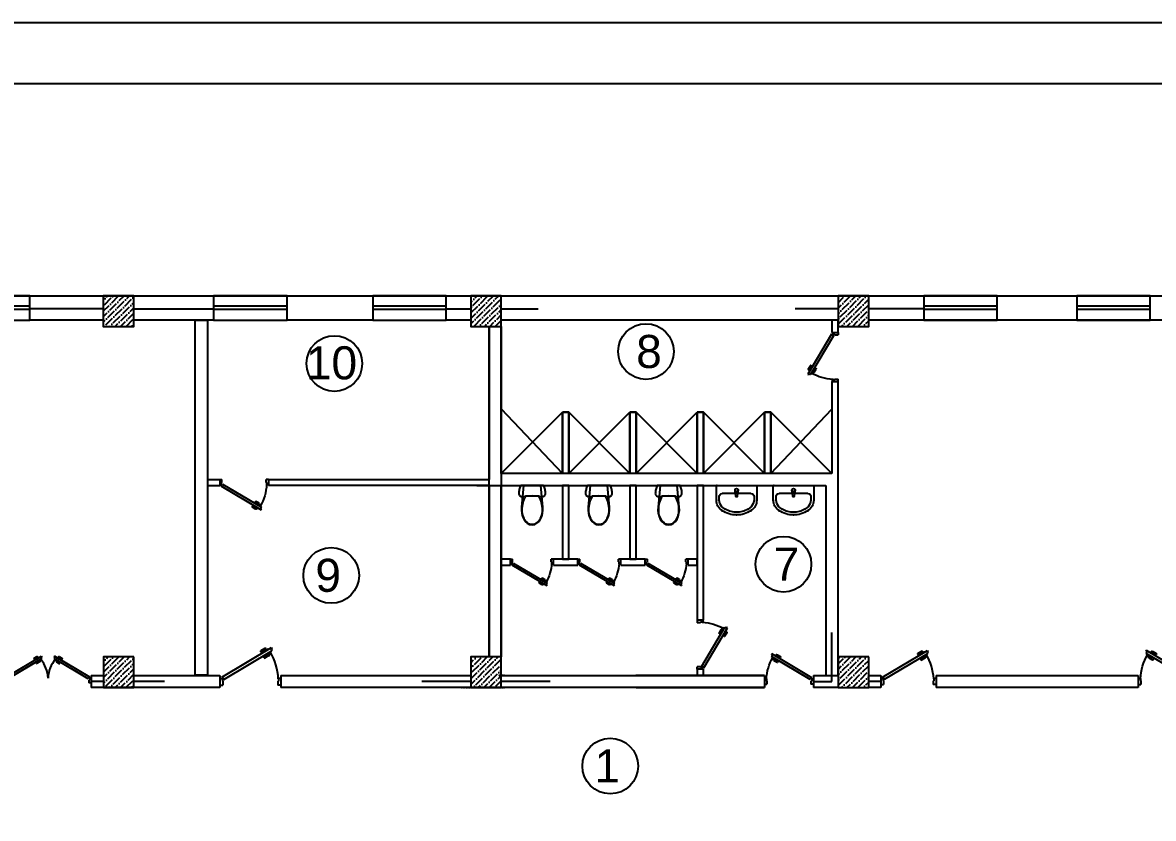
# Model space of a CAD drawing. Header units: millimetres. Extents: x 42452 to 2852333, y -419346 to 834876.
# Drawn here: x 2534221 to 2552690, y 676438 to 689439 of the extents above; entities that cross this region are included whole.
import ezdxf

# ---------------------------------------------------------------- set-up
doc = ezdxf.new("R2010")
doc.units = ezdxf.units.MM
doc.linetypes.add('( Hidden )', pattern=[0.275, 0.15, -0.125])
doc.linetypes.add('Невидимая', pattern=[391.222223, 282.222223, -109])
for name, color, linetype, lineweight in [('c_dv_l x_tti-25_Ном._пера__21_Ном._пера__21', 7, 'Continuous', 30), ('memar', 7, 'Continuous', 25), ('ДВЕРИ', 7, 'Continuous', 5), ('Конструктив - Ограждающий_Pen_No__241', 7, 'Continuous', 50)]:
    doc.layers.add(name, color=color, linetype=linetype, lineweight=lineweight)
doc.layers.add('Интерьер - Мебель_Ном._пера__75', color=160, linetype='Continuous', lineweight=25, true_color=0x2731ed)
doc.styles.add('СГЕНЕРИР_СТИЛЬ_1', font='arial.ttf')

# ---------------------------------------------------------------- blocks, each defined once
blk = doc.blocks.new('DSA')
at = {"layer": 'ДВЕРИ', "color": 251, "lineweight": 25, "true_color": 0x636466}
for p, q in [((153780, 788017), (153820, 788017)), ((153820, 787965), (153820, 788016)), ((155388, 788017), (155348, 788017)), ((155348, 787965), (155348, 788016)), ((153780, 787928), (153812, 787928)), ((153780, 787928), (153812, 787928)), ((153804, 787910), (153811, 787922)), ((153804, 787910), (154462, 787520)), ((153811, 787922), (153818, 787918)), ((153812, 787928), (153812, 787965)), ((153812, 787965), (153820, 787965)), ((153818, 787918), (153832, 787941)), ((153832, 787941), (154468, 787562)), ((155336, 787941), (154700, 787562)), ((155364, 787910), (154706, 787520)), ((155350, 787918), (155336, 787941)), ((155356, 787965), (155348, 787965)), ((155357, 787922), (155350, 787918)), ((155356, 787928), (155356, 787965)), ((155388, 787928), (155356, 787928)), ((155388, 787928), (155356, 787928)), ((155364, 787910), (155357, 787922)), ((154318, 787574), (154320, 787576)), ((154372, 787532), (154321, 787563)), ((154331, 787579), (154372, 787555)), ((154366, 787654), (154365, 787652)), ((154365, 787571), (154368, 787575)), ((154415, 787542), (154365, 787571)), ((154367, 787641), (154409, 787616)), ((154428, 787627), (154377, 787657)), ((154383, 787557), (154384, 787560)), ((154388, 787610), (154391, 787615)), ((154391, 787615), (154441, 787585)), ((154411, 787605), (154410, 787603)), ((154426, 787594), (154433, 787605)), ((154441, 787585), (154438, 787580)), ((154456, 787542), (154468, 787562)), ((154712, 787542), (154700, 787562)), ((154777, 787615), (154727, 787585)), ((154727, 787585), (154730, 787580)), ((154742, 787594), (154735, 787605)), ((154740, 787627), (154791, 787657)), ((154753, 787542), (154803, 787571)), ((154757, 787605), (154758, 787603)), ((154801, 787641), (154760, 787616)), ((154780, 787610), (154777, 787615)), ((154785, 787557), (154784, 787560)), ((154837, 787579), (154796, 787555)), ((154797, 787532), (154847, 787563)), ((154803, 787571), (154800, 787575)), ((154802, 787654), (154804, 787652)), ((154850, 787574), (154848, 787576)), ((154401, 787550), (154394, 787538)), ((154418, 787546), (154415, 787542)), ((154470, 787534), (154456, 787542)), ((154462, 787520), (154470, 787534)), ((154698, 787534), (154712, 787542)), ((154706, 787520), (154698, 787534)), ((154750, 787546), (154753, 787542)), ((154767, 787550), (154775, 787538))]:
    blk.add_line(p, q, dxfattribs=at)
for centre, radius, start, end in [((154002, 787952), 583, 319.7101, 357.5846), ((155160, 787950), 576, 182.1815, 220.5237), ((154325, 787569), 7.98, 149.2867, 239.2867), ((154327, 787572), 7.98, 59.2867, 149.2867), ((154371, 787648), 7.98, 149.2867, 239.2867), ((154373, 787650), 7.98, 59.2867, 149.2867), ((154376, 787561), 7.98, 239.2867, 329.2867), ((154404, 787609), 7.98, 329.2867, 59.2867), ((154420, 787613), 16, 329.2867, 59.2867), ((154748, 787613), 16, 120.7133, 210.7133), ((154764, 787609), 7.98, 120.7133, 210.7133), ((154792, 787561), 7.98, 210.7133, 300.7133), ((154795, 787650), 7.98, 30.7133, 120.7133), ((154797, 787648), 7.98, 300.7133, 30.7133), ((154842, 787572), 7.98, 30.7133, 120.7133), ((154843, 787569), 7.98, 300.7133, 30.7133), ((154380, 787546), 16, 239.2867, 329.2867), ((154788, 787546), 16, 210.7133, 300.7133)]:
    blk.add_arc(centre, radius, start, end, dxfattribs=at)
blk = doc.blocks.new('qapi 700')
at = {"layer": 'ДВЕРИ', "color": 251, "lineweight": 25, "true_color": 0x636466}
for p, q in [((1281620, 90086), (1281659, 90086)), ((1281651, 89997), (1281651, 90034)), ((1281651, 90034), (1281659, 90034)), ((1281659, 90034), (1281659, 90086)), ((1282368, 90010), (1281735, 89633)), ((1282382, 89987), (1282368, 90010)), ((1282420, 90086), (1282380, 90086)), ((1282380, 90034), (1282380, 90085)), ((1282388, 90034), (1282380, 90034)), ((1282388, 89997), (1282388, 90034)), ((1281620, 89997), (1281651, 89997)), ((1282395, 89980), (1281741, 89591)), ((1282388, 89991), (1282382, 89987)), ((1282420, 89997), (1282388, 89997)), ((1282420, 89997), (1282388, 89997)), ((1282395, 89980), (1282388, 89991)), ((1281775, 89698), (1281826, 89728)), ((1281835, 89712), (1281794, 89687)), ((1281836, 89725), (1281838, 89722)), ((1281733, 89605), (1281747, 89613)), ((1281741, 89591), (1281733, 89605)), ((1281747, 89613), (1281735, 89633)), ((1281812, 89685), (1281762, 89656)), ((1281762, 89656), (1281765, 89651)), ((1281776, 89665), (1281770, 89676)), ((1281785, 89617), (1281787, 89613)), ((1281787, 89613), (1281837, 89642)), ((1281792, 89676), (1281793, 89674)), ((1281802, 89622), (1281809, 89609)), ((1281814, 89681), (1281812, 89685)), ((1281820, 89629), (1281818, 89631)), ((1281872, 89650), (1281831, 89626)), ((1281831, 89604), (1281881, 89634)), ((1281837, 89642), (1281835, 89646)), ((1281884, 89645), (1281883, 89647))]:
    blk.add_line(p, q, dxfattribs=at)
for centre, radius, start, end in [((1282471, 90052), 821, 183.4077, 209.5706), ((1281830, 89721), 7.94, 30.7133, 120.7133), ((1281831, 89718), 7.94, 300.7133, 30.7133), ((1281783, 89684), 15.9, 120.7133, 210.7133), ((1281798, 89680), 7.94, 120.7133, 210.7133), ((1281823, 89617), 15.9, 210.7133, 300.7133), ((1281827, 89633), 7.94, 210.7133, 300.7133), ((1281876, 89643), 7.94, 30.7133, 120.7133), ((1281877, 89641), 7.94, 300.7133, 30.7133)]:
    blk.add_arc(centre, radius, start, end, dxfattribs=at)
blk = doc.blocks.new('Wall_101', base_point=(-525717, -1356174))
at = {"layer": 'Конструктив - Ограждающий_Pen_No__241', "color": 7, "linetype": 'Continuous', "lineweight": 30, "flags": 128}
for points in [[(-525717, -1355174), (-525817, -1355174)], [(-525817, -1355174), (-525817, -1356174)], [(-525717, -1356174), (-525717, -1355174)]]:
    blk.add_lwpolyline(points, dxfattribs=at)
blk = doc.blocks.new('Унитаз 16')
at = {"layer": 'Интерьер - Мебель_Ном._пера__75', "linetype": 'Continuous'}
for p, q in [((-187, 0), (-194, -15)), ((187, 0), (-187, 0)), ((-141, 0), (-173, -350)), ((141, 0), (-141, 0)), ((173, -350), (141, 0)), ((194, -15), (187, 0)), ((-217, -112), (-218, -128)), ((-218, -128), (-216, -140)), ((-216, -95), (-217, -112)), ((-213, -79), (-216, -95)), ((-216, -140), (-212, -151)), ((-210, -62), (-213, -79)), ((-212, -151), (-206, -161)), ((-205, -46), (-210, -62)), ((-206, -161), (-198, -169)), ((-200, -31), (-205, -46)), ((-194, -15), (-200, -31)), ((-198, -169), (-188, -175)), ((-188, -175), (-178, -179)), ((-178, -179), (-166, -181)), ((-166, -181), (-154, -180)), ((-154, -180), (-116, -173)), ((-116, -173), (-78, -168)), ((0, -173), (-109, -173)), ((-78, -168), (-39, -165)), ((-39, -165), (0, -164)), ((0, -164), (39, -165)), ((109, -173), (0, -173)), ((39, -165), (78, -168)), ((78, -168), (116, -173)), ((116, -173), (154, -180)), ((154, -180), (166, -181)), ((166, -181), (178, -179)), ((178, -179), (188, -175)), ((188, -175), (198, -169)), ((200, -31), (194, -15)), ((198, -169), (206, -161)), ((205, -46), (200, -31)), ((210, -62), (205, -46)), ((206, -161), (212, -151)), ((213, -79), (210, -62)), ((212, -151), (216, -140)), ((216, -95), (213, -79)), ((217, -112), (216, -95)), ((216, -140), (218, -128)), ((218, -128), (217, -112)), ((-173, -350), (-175, -402)), ((175, -402), (173, -350)), ((-175, -402), (-169, -453)), ((-169, -453), (-157, -503)), ((-157, -503), (-138, -550)), ((-138, -550), (-112, -587)), ((112, -587), (138, -550)), ((138, -550), (157, -503)), ((157, -503), (169, -453)), ((169, -453), (175, -402)), ((-112, -587), (-79, -616)), ((-79, -616), (-41, -634)), ((-41, -634), (0, -640)), ((0, -631), (0, -631)), ((0, -640), (41, -634)), ((41, -634), (79, -616)), ((79, -616), (112, -587)), ((81, -605), (81, -605))]:
    blk.add_line(p, q, dxfattribs=at)
for centre, radius, start, end in [((258, -388), 425, 149.6518, 181.3539), ((-258, -388), 425, 358.6461, 30.3482), ((89, -412), 257, 176.8048, 228.4245), ((-89, -412), 257, 311.5755, 3.1952), ((1, -493), 139, 233.7772, 269.6644), ((-1, -493), 139, 270.3356, 306.2228)]:
    blk.add_arc(centre, radius, start, end, dxfattribs=at)
for p in [(109, -173), (-167, -398), (167, -398), (-81, -605)]:
    blk.add_point(p, dxfattribs=at)
blk = doc.blocks.new('Умывальник 03 16')
at = {"layer": 'Интерьер - Мебель_Ном._пера__75', "color": 251, "linetype": 'Continuous', "true_color": 0x636466}
for p, q in [((0, 0), (-320, 0)), ((320, 0), (0, 0)), ((-330, -10), (-330, -240)), ((-285, -180), (-285, -240)), ((-235, -130), (235, -130)), ((-25, -70), (-21, -112)), ((-18, -121), (-11, -174)), ((-14, -110), (-14, -95)), ((-14, -95), (14, -95)), ((11, -174), (18, -121)), ((14, -95), (14, -110)), ((21, -112), (25, -70)), ((285, -240), (285, -180)), ((330, -240), (330, -10)), ((-285, -240), (-273, -295)), ((-273, -295), (-240, -345)), ((-240, -345), (-187, -387)), ((187, -387), (240, -345)), ((240, -345), (273, -295)), ((273, -295), (285, -240)), ((-187, -387), (-118, -417)), ((-118, -417), (-41, -433)), ((-41, -433), (41, -433)), ((41, -433), (118, -417)), ((118, -417), (187, -387))]:
    blk.add_line(p, q, dxfattribs=at)
for centre, radius, start, end in [((-320, -10), 10, 90, 180), ((320, -10), 10, 0, 90), ((-235, -180), 50, 90, 180), ((0, -70), 25, 0, 180), ((0, -110), 21.1, 185.1696, 212.771), ((0, -110), 21.1, 212.771, 327.229), ((0, -110), 13.6, 180, 0), ((0, -173), 11.2, 187.1389, 352.8611), ((0, -110), 21.1, 327.229, 354.8304), ((235, -180), 50, 0, 90), ((-133, -240), 197, 180, 239.3268), ((133, -240), 197, 300.6732, 0), ((0, -58), 422, 236.4705, 270), ((0, -58), 422, 270, 303.5295)]:
    blk.add_arc(centre, radius, start, end, dxfattribs=at)
for p in [(320, 0), (-330, -10), (-25, -70), (-18, -121), (11, -174), (21, -112), (330, -240), (-233, -410), (0, -480), (233, -410)]:
    blk.add_point(p, dxfattribs=at)

msp = doc.modelspace()

# ---------------------------------------------------------------- hatches: boundary and pattern name
at = {"layer": 'memar', "lineweight": 25}
h = msp.add_hatch(dxfattribs=at)
h.set_pattern_fill('ANSI36', color=256, scale=500)
h.set_pattern_definition([(45, (821144.2, 2967072.12), (33.1456304, 121.533978), [156.25, -31.25, 0, -31.25])])
h.paths.add_polyline_path([(2535538.29672, 684974.60623), (2535538.29672, 684474.60623), (2536038.29672, 684474.60623), (2536038.29672, 684974.60623)])
h = msp.add_hatch(dxfattribs=at)
h.set_pattern_fill('ANSI36', color=256, scale=500)
h.set_pattern_definition([(45, (815242.24, 2967072.12), (33.1456304, 121.533978), [156.25, -31.25, 0, -31.25])])
h.paths.add_polyline_path([(2541539.86168, 684974.60623), (2541539.86168, 684474.60623), (2542039.86168, 684474.60623), (2542039.86168, 684974.60623)])
h = msp.add_hatch(dxfattribs=at)
h.set_pattern_fill('ANSI36', color=256, scale=500)
h.set_pattern_definition([(45, (809142.63, 2967072.12), (33.1456304, 121.533978), [156.25, -31.25, 0, -31.25])])
h.paths.add_polyline_path([(2547539.86168, 684974.60623), (2547539.86168, 684474.60623), (2548039.86168, 684474.60623), (2548039.86168, 684974.60623)])
h = msp.add_hatch(dxfattribs=at)
h.set_pattern_fill('ANSI36', color=256, scale=500)
h.set_pattern_definition([(45, (821142.63, 2961172.115), (33.1456304, 121.533978), [156.25, -31.25, 0, -31.25])])
h.paths.add_polyline_path([(2535539.86168, 679074.60054), (2535539.86168, 678574.60054), (2536039.86168, 678574.60054), (2536039.86168, 679074.60054)])
h = msp.add_hatch(dxfattribs=at)
h.set_pattern_fill('ANSI36', color=256, scale=500)
h.set_pattern_definition([(45, (815142.63, 2961172.115), (33.1456304, 121.533978), [156.25, -31.25, 0, -31.25])])
h.paths.add_polyline_path([(2541539.86168, 679074.60054), (2541539.86168, 678574.60054), (2542039.86168, 678574.60054), (2542039.86168, 679074.60054)])
h = msp.add_hatch(dxfattribs=at)
h.set_pattern_fill('ANSI36', color=256, scale=500)
h.set_pattern_definition([(45, (809142.63, 2961172.115), (33.1456304, 121.533978), [156.25, -31.25, 0, -31.25])])
h.paths.add_polyline_path([(2547539.86168, 679074.60054), (2547539.86168, 678574.60054), (2548039.86168, 678574.60054), (2548039.86168, 679074.60054)])

# ---------------------------------------------------------------- linework, layer by layer
at = {"layer": 'c_dv_l x_tti-25_Ном._пера__21_Ном._пера__21', "linetype": 'Continuous', "lineweight": 25, "flags": 128}
for points in [[(2504668.48455, 689438.65328), (2588276.03655, 689438.65328), (2588276.03655, 630316.17008), (2504668.48455, 630316.17008)], [(2508649.79655, 688443.32528), (2587280.70855, 688443.32528), (2587280.70855, 631311.49808), (2508649.79655, 631311.49808)]]:
    msp.add_lwpolyline(points, close=True, dxfattribs=at)
at = {"layer": 'memar', "lineweight": 25}
for p, q in [((2541139.57584, 684760.09793), (2541540.03798, 684760.09793)), ((2542039.86168, 684760.09793), (2542639.57584, 684760.09793))]:
    msp.add_line(p, q, dxfattribs=at)
at = {"layer": 'memar', "color": 7, "linetype": 'Continuous', "lineweight": 25}
for p, q in [((2542039.86168, 682074.90978), (2543039.13419, 683074.60623)), ((2543039.13419, 682074.60623), (2542041.43079, 683124.60623)), ((2543139.86168, 682074.60623), (2544139.86168, 683074.60623)), ((2544139.86168, 682074.60623), (2543139.86168, 683074.60623)), ((2544239.86168, 682074.60623), (2545239.86168, 683074.60623)), ((2545239.86168, 682074.60623), (2544239.86168, 683074.60623)), ((2545339.86168, 682074.60623), (2546339.86168, 683074.60623)), ((2546339.86168, 682074.60623), (2545339.86168, 683074.60623)), ((2546439.86168, 682074.60623), (2547439.86168, 683124.60623)), ((2547439.86168, 682074.60623), (2546439.86168, 683074.60623))]:
    msp.add_line(p, q, dxfattribs=at)
at = {"layer": 'memar', "color": 0, "lineweight": 25}
for p, q in [((2542189.86168, 680574.60623), (2542189.86168, 680674.60623)), ((2542889.86168, 680574.60623), (2542889.86168, 680674.60623)), ((2543289.86168, 680574.60623), (2543289.86168, 680674.60623)), ((2543989.86168, 680574.60623), (2543989.86168, 680674.60623)), ((2544389.86168, 680574.60623), (2544389.86168, 680674.60623)), ((2545089.86168, 680574.60623), (2545089.86168, 680674.60623)), ((2535339.8803, 678774.60054), (2535339.8803, 678574.60054)), ((2537439.86168, 678774.60054), (2537439.86168, 678574.60054)), ((2538439.86168, 678774.60054), (2538439.86168, 678574.60054)), ((2548239.8803, 678774.60054), (2548239.8803, 678574.60054)), ((2549139.8803, 678774.60054), (2549139.8803, 678574.60054))]:
    msp.add_line(p, q, dxfattribs=at)
for points in [[(2518040.05661, 684974.60623), (2559440.05661, 684974.60623)], [(2535538.29672, 684574.60623), (2534339.57584, 684574.60623)], [(2537339.57584, 684574.60623), (2536038.29672, 684574.60623)], [(2539939.57584, 684574.60623), (2538539.57584, 684574.60623)], [(2541539.86168, 684574.60623), (2541139.57584, 684574.60623)], [(2541839.86168, 684474.60623), (2541839.86168, 681974.60623)], [(2547539.86168, 684574.60623), (2542039.86168, 684574.60623)], [(2542039.86168, 682074.60623), (2542039.86168, 684574.60623)], [(2547439.86168, 684574.60623), (2547439.86168, 684374.60623)], [(2547539.86168, 684374.60623), (2547539.86168, 684574.60623)], [(2553540.25168, 684574.60623), (2548039.86168, 684574.60623)], [(2547439.86168, 684374.60623), (2547539.86168, 684374.60623)], [(2547439.86168, 683574.60623), (2547439.86168, 682074.60623)], [(2547439.86168, 683574.60623), (2547539.86168, 683574.60623)], [(2547539.86168, 678774.60054), (2547539.86168, 683574.60623)], [(2547439.86168, 682074.60623), (2542039.86168, 682074.90978)], [(2537241.89, 681974.60623), (2537441.89, 681974.60623)], [(2537241.89, 681874.60623), (2537441.89, 681874.60623)], [(2537441.89, 681974.60623), (2537441.89, 681874.60623)], [(2538235.39105, 681974.60623), (2538235.39105, 681874.60623)], [(2538235.39108, 681974.60623), (2541835.67018, 681974.60623)], [(2541840.40909, 681874.60623), (2538235.39108, 681874.60623)], [(2541639.86169, 681874.60623), (2547339.86168, 681874.60623)], [(2541839.86168, 681874.60623), (2541839.86168, 679074.60054)], [(2542039.86168, 679074.60054), (2542039.86168, 681874.60623)], [(2545339.86168, 679674.60054), (2545339.86168, 681874.60623), (2545239.86168, 681874.60623), (2545239.86168, 679674.60054)], [(2547339.86168, 681874.60623), (2547339.86168, 678774.60054)], [(2542189.86168, 680674.60623), (2542039.86168, 680674.60623), (2542039.86168, 680574.60623), (2542189.86168, 680574.60623)], [(2543289.86168, 680674.60623), (2542889.86168, 680674.60623)], [(2542889.86168, 680574.60623), (2543289.86168, 680574.60623)], [(2544389.86168, 680674.60623), (2543989.86168, 680674.60623)], [(2543989.86168, 680574.60623), (2544389.86168, 680574.60623)], [(2545089.86168, 680574.60623), (2545239.86168, 680574.60623), (2545239.86168, 680674.60623), (2545089.86168, 680674.60623)], [(2545339.86168, 679674.60054), (2545239.86168, 679674.60054)], [(2535339.8803, 678774.60054), (2535539.86168, 678774.60054)], [(2536039.86168, 678774.60054), (2537439.86168, 678774.60054)], [(2538439.86168, 678774.60054), (2541539.86168, 678774.60054)], [(2542039.86168, 678774.60054), (2546340.33625, 678774.60054)], [(2546340.33625, 678774.60054), (2544239.49031, 678774.60054)], [(2545239.86168, 678874.60054), (2545239.86168, 678774.60054), (2545339.86168, 678774.60054), (2545339.86168, 678874.60054)], [(2545339.86168, 678874.60054), (2545239.86168, 678874.60054)], [(2546340.33625, 678774.60054), (2546340.33625, 678574.60054)], [(2547140.33625, 678774.60054), (2547539.86168, 678774.60054)], [(2547140.33625, 678774.60054), (2547140.33625, 678574.60054)], [(2548039.86168, 678774.60054), (2548239.8803, 678774.60054)], [(2549139.8803, 678774.60054), (2552439.40574, 678774.60054)], [(2552439.40574, 678774.60054), (2552439.40574, 678574.60054)], [(2537439.86168, 678574.60054), (2535339.8803, 678574.60054)], [(2546340.33625, 678574.60054), (2538439.86168, 678574.60054)], [(2544239.86168, 678574.60054), (2546340.33625, 678574.60054)], [(2547539.86168, 678574.60054), (2547140.33625, 678574.60054)], [(2548239.8803, 678574.60054), (2548039.86168, 678574.60054)], [(2552439.40574, 678574.60054), (2549139.8803, 678574.60054)]]:
    msp.add_lwpolyline(points, dxfattribs=at)
for points in [[(2534339.69366, 684974.60623), (2533139.69366, 684974.60623), (2533139.69366, 684574.60623), (2534339.69366, 684574.60623)], [(2538539.57584, 684974.60623), (2537339.57585, 684974.60623), (2537339.57585, 684574.60623), (2538539.57584, 684574.60623)], [(2541139.57584, 684974.60623), (2539939.57585, 684974.60623), (2539939.57585, 684574.60623), (2541139.57584, 684574.60623)], [(2550139.8803, 684974.60623), (2548939.8803, 684974.60623), (2548939.8803, 684574.60623), (2550139.8803, 684574.60623)], [(2552640.05661, 684974.60623), (2551440.05661, 684974.60623), (2551440.05661, 684574.60623), (2552640.05661, 684574.60623)], [(2537241.89, 678774.88719), (2537041.89, 678774.88719), (2537041.89, 684574.60623), (2537241.89, 684574.60623)], [(2542039.86168, 679074.60054), (2541839.86168, 679074.60054), (2541839.86168, 684474.60623), (2542039.86168, 684474.60623)], [(2543039.86168, 680674.60623), (2543139.86168, 680674.60623), (2543139.86168, 681874.60623), (2543039.86168, 681874.60623)], [(2544139.86168, 680674.60623), (2544239.86168, 680674.60623), (2544239.86168, 681874.60623), (2544139.86168, 681874.60623)]]:
    msp.add_lwpolyline(points, close=True, dxfattribs=at)
at = {"layer": 'memar', "color": 3, "lineweight": 25}
for points in [[(2536038.29672, 684974.60623), (2535538.29672, 684974.60623), (2535538.29672, 684474.60623), (2536038.29672, 684474.60623)], [(2542039.86168, 684974.60623), (2541539.86168, 684974.60623), (2541539.86168, 684474.60623), (2542039.86168, 684474.60623)], [(2548039.86168, 684974.60623), (2547539.86168, 684974.60623), (2547539.86168, 684474.60623), (2548039.86168, 684474.60623)], [(2536039.86168, 679074.60054), (2535539.86168, 679074.60054), (2535539.86168, 678574.60054), (2536039.86168, 678574.60054)], [(2542039.86168, 679074.60054), (2541539.86168, 679074.60054), (2541539.86168, 678574.60054), (2542039.86168, 678574.60054)], [(2548039.86168, 679074.60054), (2547539.86168, 679074.60054), (2547539.86168, 678574.60054), (2548039.86168, 678574.60054)]]:
    msp.add_lwpolyline(points, close=True, dxfattribs=at)
at = {"layer": 'memar', "color": 146, "lineweight": 25, "true_color": 0x105689}
for points in [[(2533139.69366, 684805.74363), (2533139.69366, 684755.74363), (2534339.69366, 684755.74363), (2534339.69366, 684805.74363)], [(2537339.57585, 684805.74363), (2537339.57585, 684755.74363), (2538539.57584, 684755.74363), (2538539.57584, 684805.74363)], [(2539939.57585, 684805.74363), (2539939.57585, 684755.74363), (2541139.57584, 684755.74363), (2541139.57584, 684805.74363)], [(2548939.8803, 684805.74363), (2548939.8803, 684755.74363), (2550139.8803, 684755.74363), (2550139.8803, 684805.74363)], [(2551440.05661, 684805.74363), (2551440.05661, 684755.74363), (2552640.05661, 684755.74363), (2552640.05661, 684805.74363)]]:
    msp.add_lwpolyline(points, close=True, dxfattribs=at)
at = {"layer": 'memar', "lineweight": 25}
for points in [[(2535538.29672, 684760.09793), (2534339.69366, 684760.09793)], [(2536038.29672, 684760.09793), (2537339.57585, 684760.09793)], [(2547539.86168, 684760.09793), (2546839.57584, 684760.09793)], [(2548939.8803, 684760.09793), (2548039.86168, 684760.09793)], [(2547439.59896, 678674.60054), (2547439.59896, 679474.60054)], [(2535339.8803, 678681.05112), (2535539.86168, 678681.05112)], [(2536039.86168, 678681.05112), (2536539.86168, 678681.05112)], [(2540739.86168, 678681.05112), (2541539.86168, 678681.05112)], [(2542039.86168, 678681.05112), (2542839.86168, 678681.05112)], [(2547140.33625, 678674.60054), (2547439.59896, 678674.60054)], [(2548039.86168, 678681.05112), (2548239.8803, 678681.05112)]]:
    msp.add_lwpolyline(points, dxfattribs=at)
at = {"layer": 'memar', "color": 7, "linetype": '( Hidden )', "lineweight": 25, "flags": 128}
for points in [[(2542090.03477, 678774.60054), (2541989.8803, 678774.60054)], [(2541389.9957, 678574.60054), (2542089.76491, 678574.60054)]]:
    msp.add_lwpolyline(points, dxfattribs=at)
at = {"layer": 'memar', "color": 0, "lineweight": 25}
for centre in [(2544402.18704, 684064.1842), (2539313.19069, 683868.97651), (2546648.29605, 680590.61088), (2539261.18498, 680407.45378), (2543819.43123, 677292.80978)]:
    msp.add_circle(centre, 454.87332, dxfattribs=at)

# ---------------------------------------------------------------- block references
at = {"layer": 'memar', "lineweight": 25}
for p, xscale, yscale, zscale, rotation in [((2457481.57506, -597653.94598), -0.9996950677709536, 0.9996950677709536, 0.9996950677709536, 270), ((2635312.50978, 1961107.59619), -0.99985448786123, 0.99985448786123, 0.99985448786123, 90), ((4129511.83583, 790451.36891), 1.241456119634315, 1.241456119634315, 1.241456119634315, 180), ((1264904.08982, 768702.51191), -0.99985448786123, 0.99985448786123, 0.99985448786123, 180), ((3986913.69056, 779686.56211), 1.121843277023546, 1.121843277023546, 1.121843277023546, 180), ((1114665.59548, 779686.56211), -1.121843277023546, 1.121843277023546, 1.121843277023546, 180)]:
    msp.add_blockref('qapi 700', p, dxfattribs=dict(at, xscale=xscale, yscale=yscale, zscale=zscale, rotation=rotation))
at = {"layer": 'memar', "color": 7, "lineweight": 25}
for p in [(2543139.86168, 682074.60623), (2544239.86168, 682074.60623), (2545339.86168, 682074.60623), (2546439.86168, 682074.60623)]:
    msp.add_blockref('Wall_101', p, dxfattribs=at)
at = {"layer": 'memar', "lineweight": 25}
for p, xscale, yscale, zscale in [((3826150.12318, 591446.63747), -1.004908790256011, 1.004908790256011, 1.004908790256011), ((3663715.39971, 601891.15407), -0.8745383849912832, 0.8745383849912832, 0.8745383849912832), ((3664815.39971, 601891.15407), -0.8745383849912832, 0.8745383849912832, 0.8745383849912832), ((3665915.39971, 601891.15407), -0.8745383849912832, 0.8745383849912832, 0.8745383849912832)]:
    msp.add_blockref('qapi 700', p, dxfattribs=dict(at, xscale=xscale, yscale=yscale, zscale=zscale))
at = {"layer": 'memar', "color": 104, "linetype": 'Невидимая', "lineweight": 25, "true_color": 0x029e21, "zscale": 1000}
for p in [(2542543.54667, 681874.60623), (2543632.96625, 681874.60623), (2544772.79374, 681874.60623)]:
    msp.add_blockref('Унитаз 16', p, dxfattribs=at)
at = {"layer": 'memar', "color": 104, "linetype": 'Невидимая', "lineweight": 25, "true_color": 0x029e21, "xscale": -1, "zscale": 1000}
for p in [(2545882.03953, 681874.60623), (2546812.17642, 681874.60623)]:
    msp.add_blockref('Умывальник 03 16', p, dxfattribs=at)
at = {"layer": 'memar', "color": 1, "lineweight": 25, "xscale": 0.8742429527605249, "yscale": 0.8742429527605249, "zscale": 0.8742429527605249, "rotation": 180}
msp.add_blockref('DSA', (2669781.10242, 1367570.54359), dxfattribs=at)

# ---------------------------------------------------------------- texts
at = {"layer": 'memar', "linetype": 'Continuous', "lineweight": 25, "char_height": 540, "style": 'СГЕНЕРИР_СТИЛЬ_1'}
for s, insert, attachment_point in [('8', (2544241.91685, 684336.02414), 1), ('10', (2539684.92182, 684150.20605), 3), ('7', (2546488.02586, 680862.45082), 1), ('9', (2539421.45518, 680679.29372), 3), ('1', (2543979.70143, 677564.64973), 3)]:
    msp.add_mtext(s, dxfattribs=dict(at, insert=insert, attachment_point=attachment_point))

doc.saveas('drawing.dxf')
